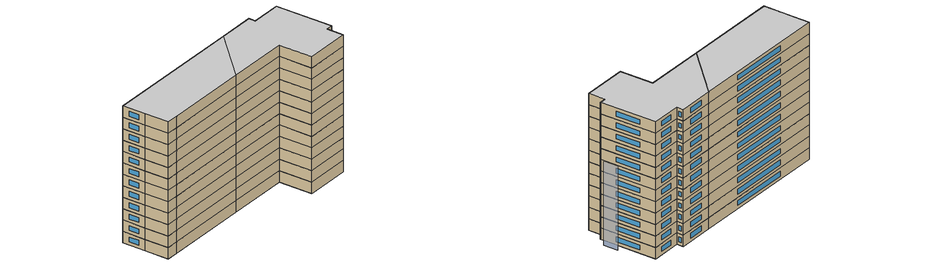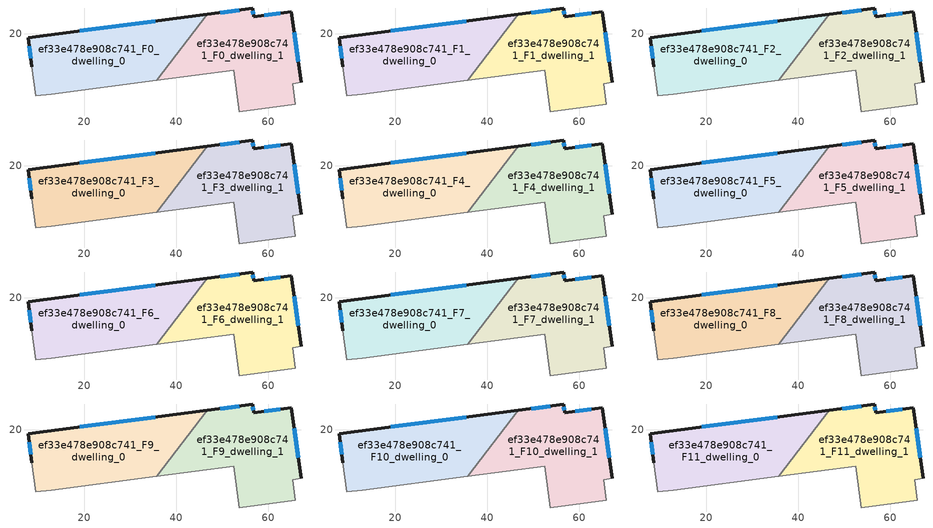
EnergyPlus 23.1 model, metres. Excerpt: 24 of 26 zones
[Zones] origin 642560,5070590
ef33e478e908c741_F0_dwelling_0
 floor ground (EU_floor_Construction): 35.72,9.95 46.72,24.26 7.83,19.16 8.63,12.85 9.53,6.55 12.83,6.95 z0
 wall outside (EU_wall_Construction): 8.63,12.85 7.83,19.16 46.72,24.26 z0:3
 wall adiabatic (EU_wall_Construction): 35.72,9.95 12.83,6.95 9.53,6.55 8.63,12.85 z0:3
 wall to ef33e478e908c741_F0_dwelling_1 (EU_wall_Construction): 46.72,24.26 35.72,9.95 z0:3
 window (EU_Window_Construction): 8.39,14.68 8.06,17.33 / 19.1,20.64 35.44,22.78 z0.87:2.13
ef33e478e908c741_F0_dwelling_1
 floor ground (EU_floor_Construction): 65.86,4.73 65.27,9.23 67.07,9.53 64.97,24.84 56.76,23.75 56.56,25.55 46.72,24.26 35.72,9.95 52.46,12.14 53.66,3.13 z0
 wall outside (EU_wall_Construction): 46.72,24.26 56.56,25.55 56.76,23.75 64.97,24.84 67.07,9.53 z0:3
 wall adiabatic (EU_wall_Construction): 67.07,9.53 65.27,9.23 65.86,4.73 53.66,3.13 52.46,12.14 35.72,9.95 z0:3
 window (EU_Window_Construction): 49.57,24.63 53.71,25.17 / 56.62,25.03 56.71,24.27 / 59.14,24.07 62.59,24.53 / 65.58,20.41 66.46,13.97 z0.87:2.13
ef33e478e908c741_F1_dwelling_0
 floor to ef33e478e908c741_F0_dwelling_0 (EU_floor_Construction): 35.72,9.95 46.72,24.26 7.83,19.16 8.63,12.85 9.52,6.55 12.83,6.95 z3
 wall outside (EU_wall_Construction): 8.63,12.85 7.83,19.16 46.72,24.26 z3:6
 wall adiabatic (EU_wall_Construction): 35.72,9.95 12.83,6.95 9.53,6.55 8.63,12.85 z3:6
 wall to ef33e478e908c741_F1_dwelling_1 (EU_wall_Construction): 46.72,24.26 35.72,9.95 z3:6
 window (EU_Window_Construction): 8.39,14.68 8.06,17.33 / 19.1,20.64 35.44,22.78 z3.87:5.13
ef33e478e908c741_F1_dwelling_1
 floor to ef33e478e908c741_F0_dwelling_1 (EU_floor_Construction): 65.86,4.73 65.27,9.23 67.07,9.53 64.97,24.84 56.76,23.75 56.56,25.55 46.72,24.26 35.72,9.95 52.46,12.14 53.65,3.13 z3
 wall outside (EU_wall_Construction): 46.72,24.26 56.56,25.55 56.76,23.75 64.97,24.84 67.07,9.53 z3:6
 wall adiabatic (EU_wall_Construction): 67.07,9.53 65.27,9.23 65.86,4.73 53.66,3.13 52.46,12.14 35.72,9.95 z3:6
 window (EU_Window_Construction): 49.57,24.63 53.71,25.17 / 56.62,25.03 56.71,24.27 / 59.14,24.07 62.59,24.53 / 65.58,20.41 66.46,13.97 z3.87:5.13
ef33e478e908c741_F2_dwelling_0
 floor to ef33e478e908c741_F1_dwelling_0 (EU_floor_Construction): 35.72,9.95 46.72,24.26 7.83,19.16 8.63,12.85 9.52,6.55 12.83,6.95 z6
 wall outside (EU_wall_Construction): 8.63,12.85 7.83,19.16 46.72,24.26 z6:9
 wall adiabatic (EU_wall_Construction): 35.72,9.95 12.83,6.95 9.53,6.55 8.63,12.85 z6:9
 wall to ef33e478e908c741_F2_dwelling_1 (EU_wall_Construction): 46.72,24.26 35.72,9.95 z6:9
 window (EU_Window_Construction): 8.39,14.68 8.06,17.33 / 19.1,20.64 35.44,22.78 z6.87:8.13
ef33e478e908c741_F2_dwelling_1
 floor to ef33e478e908c741_F1_dwelling_1 (EU_floor_Construction): 65.86,4.73 65.27,9.23 67.07,9.53 64.97,24.84 56.76,23.75 56.56,25.55 46.72,24.26 35.72,9.95 52.46,12.14 53.65,3.13 z6
 wall outside (EU_wall_Construction): 46.72,24.26 56.56,25.55 56.76,23.75 64.97,24.84 67.07,9.53 z6:9
 wall adiabatic (EU_wall_Construction): 67.07,9.53 65.27,9.23 65.86,4.73 53.66,3.13 52.46,12.14 35.72,9.95 z6:9
 window (EU_Window_Construction): 49.57,24.63 53.71,25.17 / 56.62,25.03 56.71,24.27 / 59.14,24.07 62.59,24.53 / 65.58,20.41 66.46,13.97 z6.87:8.13
ef33e478e908c741_F3_dwelling_0
 floor to ef33e478e908c741_F2_dwelling_0 (EU_floor_Construction): 35.72,9.95 46.72,24.26 7.83,19.16 8.63,12.85 9.52,6.55 12.83,6.95 z9
 wall outside (EU_wall_Construction): 8.63,12.85 7.83,19.16 46.72,24.26 z9:12
 wall adiabatic (EU_wall_Construction): 35.72,9.95 12.83,6.95 9.53,6.55 8.63,12.85 z9:12
 wall to ef33e478e908c741_F3_dwelling_1 (EU_wall_Construction): 46.72,24.26 35.72,9.95 z9:12
 window (EU_Window_Construction): 8.39,14.68 8.06,17.33 / 19.1,20.64 35.44,22.78 z9.87:11.13
ef33e478e908c741_F3_dwelling_1
 floor to ef33e478e908c741_F2_dwelling_1 (EU_floor_Construction): 65.86,4.73 65.27,9.23 67.07,9.53 64.97,24.84 56.76,23.75 56.56,25.55 46.72,24.26 35.72,9.95 52.46,12.14 53.65,3.13 z9
 wall outside (EU_wall_Construction): 46.72,24.26 56.56,25.55 56.76,23.75 64.97,24.84 67.07,9.53 z9:12
 wall adiabatic (EU_wall_Construction): 67.07,9.53 65.27,9.23 65.86,4.73 53.66,3.13 52.46,12.14 35.72,9.95 z9:12
 window (EU_Window_Construction): 49.57,24.63 53.71,25.17 / 56.62,25.03 56.71,24.27 / 59.14,24.07 62.59,24.53 / 65.58,20.41 66.46,13.97 z9.87:11.13
ef33e478e908c741_F4_dwelling_0
 floor to ef33e478e908c741_F3_dwelling_0 (EU_floor_Construction): 35.72,9.95 46.72,24.26 7.83,19.16 8.63,12.85 9.52,6.55 12.83,6.95 z12
 wall outside (EU_wall_Construction): 8.63,12.85 7.83,19.16 46.72,24.26 z12:15
 wall adiabatic (EU_wall_Construction): 35.72,9.95 12.83,6.95 9.53,6.55 8.63,12.85 z12:15
 wall to ef33e478e908c741_F4_dwelling_1 (EU_wall_Construction): 46.72,24.26 35.72,9.95 z12:15
 window (EU_Window_Construction): 8.39,14.68 8.06,17.33 / 19.1,20.64 35.44,22.78 z12.87:14.13
ef33e478e908c741_F4_dwelling_1
 floor to ef33e478e908c741_F3_dwelling_1 (EU_floor_Construction): 65.86,4.73 65.27,9.23 67.07,9.53 64.97,24.84 56.76,23.75 56.56,25.55 46.72,24.26 35.72,9.95 52.46,12.14 53.65,3.13 z12
 wall outside (EU_wall_Construction): 46.72,24.26 56.56,25.55 56.76,23.75 64.97,24.84 67.07,9.53 z12:15
 wall adiabatic (EU_wall_Construction): 67.07,9.53 65.27,9.23 65.86,4.73 53.66,3.13 52.46,12.14 35.72,9.95 z12:15
 window (EU_Window_Construction): 49.57,24.63 53.71,25.17 / 56.62,25.03 56.71,24.27 / 59.14,24.07 62.59,24.53 / 65.58,20.41 66.46,13.97 z12.87:14.13
ef33e478e908c741_F5_dwelling_0
 floor to ef33e478e908c741_F4_dwelling_0 (EU_floor_Construction): 35.72,9.95 46.72,24.26 7.83,19.16 8.63,12.85 9.52,6.55 12.83,6.95 z15
 wall outside (EU_wall_Construction): 8.63,12.85 7.83,19.16 46.72,24.26 z15:18
 wall adiabatic (EU_wall_Construction): 35.72,9.95 12.83,6.95 9.53,6.55 8.63,12.85 z15:18
 wall to ef33e478e908c741_F5_dwelling_1 (EU_wall_Construction): 46.72,24.26 35.72,9.95 z15:18
 window (EU_Window_Construction): 8.39,14.68 8.06,17.33 / 19.1,20.64 35.44,22.78 z15.87:17.13
ef33e478e908c741_F5_dwelling_1
 floor to ef33e478e908c741_F4_dwelling_1 (EU_floor_Construction): 65.86,4.73 65.27,9.23 67.07,9.53 64.97,24.84 56.76,23.75 56.56,25.55 46.72,24.26 35.72,9.95 52.46,12.14 53.65,3.13 z15
 wall outside (EU_wall_Construction): 46.72,24.26 56.56,25.55 56.76,23.75 64.97,24.84 67.07,9.53 z15:18
 wall adiabatic (EU_wall_Construction): 67.07,9.53 65.27,9.23 65.86,4.73 53.66,3.13 52.46,12.14 35.72,9.95 z15:18
 window (EU_Window_Construction): 49.57,24.63 53.71,25.17 / 56.62,25.03 56.71,24.27 / 59.14,24.07 62.59,24.53 / 65.58,20.41 66.46,13.97 z15.87:17.13
ef33e478e908c741_F6_dwelling_0
 floor to ef33e478e908c741_F5_dwelling_0 (EU_floor_Construction): 35.72,9.95 46.72,24.26 7.83,19.16 8.63,12.85 9.52,6.55 12.83,6.95 z18
 wall outside (EU_wall_Construction): 8.63,12.85 7.83,19.16 46.72,24.26 z18:21
 wall adiabatic (EU_wall_Construction): 35.72,9.95 12.83,6.95 9.53,6.55 8.63,12.85 z18:21
 wall to ef33e478e908c741_F6_dwelling_1 (EU_wall_Construction): 46.72,24.26 35.72,9.95 z18:21
 window (EU_Window_Construction): 8.39,14.68 8.06,17.33 / 19.1,20.64 35.44,22.78 z18.87:20.13
ef33e478e908c741_F6_dwelling_1
 floor to ef33e478e908c741_F5_dwelling_1 (EU_floor_Construction): 65.86,4.73 65.27,9.23 67.07,9.53 64.97,24.84 56.76,23.75 56.56,25.55 46.72,24.26 35.72,9.95 52.46,12.14 53.65,3.13 z18
 wall outside (EU_wall_Construction): 46.72,24.26 56.56,25.55 56.76,23.75 64.97,24.84 67.07,9.53 z18:21
 wall adiabatic (EU_wall_Construction): 67.07,9.53 65.27,9.23 65.86,4.73 53.66,3.13 52.46,12.14 35.72,9.95 z18:21
 window (EU_Window_Construction): 49.57,24.63 53.71,25.17 / 56.62,25.03 56.71,24.27 / 59.14,24.07 62.59,24.53 / 65.58,20.41 66.46,13.97 z18.87:20.13
ef33e478e908c741_F7_dwelling_0
 floor to ef33e478e908c741_F6_dwelling_0 (EU_floor_Construction): 35.72,9.95 46.72,24.26 7.83,19.16 8.63,12.85 9.52,6.55 12.83,6.95 z21
 wall outside (EU_wall_Construction): 8.63,12.85 7.83,19.16 46.72,24.26 z21:24
 wall adiabatic (EU_wall_Construction): 35.72,9.95 12.83,6.95 9.53,6.55 8.63,12.85 z21:24
 wall to ef33e478e908c741_F7_dwelling_1 (EU_wall_Construction): 46.72,24.26 35.72,9.95 z21:24
 window (EU_Window_Construction): 8.39,14.68 8.06,17.33 / 19.1,20.64 35.44,22.78 z21.87:23.13
ef33e478e908c741_F7_dwelling_1
 floor to ef33e478e908c741_F6_dwelling_1 (EU_floor_Construction): 65.86,4.73 65.27,9.23 67.07,9.53 64.97,24.84 56.76,23.75 56.56,25.55 46.72,24.26 35.72,9.95 52.46,12.14 53.65,3.13 z21
 wall outside (EU_wall_Construction): 46.72,24.26 56.56,25.55 56.76,23.75 64.97,24.84 67.07,9.53 z21:24
 wall adiabatic (EU_wall_Construction): 67.07,9.53 65.27,9.23 65.86,4.73 53.66,3.13 52.46,12.14 35.72,9.95 z21:24
 window (EU_Window_Construction): 49.57,24.63 53.71,25.17 / 56.62,25.03 56.71,24.27 / 59.14,24.07 62.59,24.53 / 65.58,20.41 66.46,13.97 z21.87:23.13
ef33e478e908c741_F8_dwelling_0
 floor to ef33e478e908c741_F7_dwelling_0 (EU_floor_Construction): 35.72,9.95 46.72,24.26 7.83,19.16 8.63,12.85 9.52,6.55 12.83,6.95 z24
 wall outside (EU_wall_Construction): 8.63,12.85 7.83,19.16 46.72,24.26 z24:27
 wall adiabatic (EU_wall_Construction): 35.72,9.95 12.83,6.95 9.53,6.55 8.63,12.85 z24:27
 wall to ef33e478e908c741_F8_dwelling_1 (EU_wall_Construction): 46.72,24.26 35.72,9.95 z24:27
 window (EU_Window_Construction): 8.39,14.68 8.06,17.33 / 19.1,20.64 35.44,22.78 z24.87:26.13
ef33e478e908c741_F8_dwelling_1
 floor to ef33e478e908c741_F7_dwelling_1 (EU_floor_Construction): 65.86,4.73 65.27,9.23 67.07,9.53 64.97,24.84 56.76,23.75 56.56,25.55 46.72,24.26 35.72,9.95 52.46,12.14 53.65,3.13 z24
 wall outside (EU_wall_Construction): 46.72,24.26 56.56,25.55 56.76,23.75 64.97,24.84 67.07,9.53 z24:27
 wall adiabatic (EU_wall_Construction): 67.07,9.53 65.27,9.23 65.86,4.73 53.66,3.13 52.46,12.14 35.72,9.95 z24:27
 window (EU_Window_Construction): 49.57,24.63 53.71,25.17 / 56.62,25.03 56.71,24.27 / 59.14,24.07 62.59,24.53 / 65.58,20.41 66.46,13.97 z24.87:26.13
ef33e478e908c741_F9_dwelling_0
 floor to ef33e478e908c741_F8_dwelling_0 (EU_floor_Construction): 35.72,9.95 46.72,24.26 7.83,19.16 8.63,12.85 9.52,6.55 12.83,6.95 z27
 wall outside (EU_wall_Construction): 8.63,12.85 7.83,19.16 46.72,24.26 z27:30
 wall adiabatic (EU_wall_Construction): 35.72,9.95 12.83,6.95 9.53,6.55 8.63,12.85 z27:30
 wall to ef33e478e908c741_F9_dwelling_1 (EU_wall_Construction): 46.72,24.26 35.72,9.95 z27:30
 window (EU_Window_Construction): 8.39,14.68 8.06,17.33 / 19.1,20.64 35.44,22.78 z27.87:29.13
ef33e478e908c741_F9_dwelling_1
 floor to ef33e478e908c741_F8_dwelling_1 (EU_floor_Construction): 65.86,4.73 65.27,9.23 67.07,9.53 64.97,24.84 56.76,23.75 56.56,25.55 46.72,24.26 35.72,9.95 52.46,12.14 53.65,3.13 z27
 wall outside (EU_wall_Construction): 46.72,24.26 56.56,25.55 56.76,23.75 64.97,24.84 67.07,9.53 z27:30
 wall adiabatic (EU_wall_Construction): 67.07,9.53 65.27,9.23 65.86,4.73 53.66,3.13 52.46,12.14 35.72,9.95 z27:30
 window (EU_Window_Construction): 49.57,24.63 53.71,25.17 / 56.62,25.03 56.71,24.27 / 59.14,24.07 62.59,24.53 / 65.58,20.41 66.46,13.97 z27.87:29.13
ef33e478e908c741_F10_dwelling_0
 floor to ef33e478e908c741_F9_dwelling_0 (EU_floor_Construction): 35.72,9.95 46.72,24.26 7.83,19.16 8.63,12.85 9.52,6.55 12.83,6.95 z30
 wall outside (EU_wall_Construction): 8.63,12.85 7.83,19.16 46.72,24.26 z30:33
 wall adiabatic (EU_wall_Construction): 35.72,9.95 12.83,6.95 9.53,6.55 8.63,12.85 z30:33
 wall to ef33e478e908c741_F10_dwelling_1 (EU_wall_Construction): 46.72,24.26 35.72,9.95 z30:33
 window (EU_Window_Construction): 8.39,14.68 8.06,17.33 / 19.1,20.64 35.44,22.78 z30.87:32.13
ef33e478e908c741_F10_dwelling_1
 floor to ef33e478e908c741_F9_dwelling_1 (EU_floor_Construction): 65.86,4.73 65.27,9.23 67.07,9.53 64.97,24.84 56.76,23.75 56.56,25.55 46.72,24.26 35.72,9.95 52.46,12.14 53.65,3.13 z30
 wall outside (EU_wall_Construction): 46.72,24.26 56.56,25.55 56.76,23.75 64.97,24.84 67.07,9.53 z30:33
 wall adiabatic (EU_wall_Construction): 67.07,9.53 65.27,9.23 65.86,4.73 53.66,3.13 52.46,12.14 35.72,9.95 z30:33
 window (EU_Window_Construction): 49.57,24.63 53.71,25.17 / 56.62,25.03 56.71,24.27 / 59.14,24.07 62.59,24.53 / 65.58,20.41 66.46,13.97 z30.87:32.13
ef33e478e908c741_F11_dwelling_0
 floor to ef33e478e908c741_F10_dwelling_0 (EU_floor_Construction): 35.72,9.95 46.72,24.26 7.83,19.16 8.63,12.85 9.52,6.55 12.83,6.95 z33
 wall outside (EU_wall_Construction): 8.63,12.85 7.83,19.16 46.72,24.26 z33:36
 wall adiabatic (EU_wall_Construction): 35.72,9.95 12.83,6.95 9.53,6.55 8.63,12.85 z33:36
 wall to ef33e478e908c741_F11_dwelling_1 (EU_wall_Construction): 46.72,24.26 35.72,9.95 z33:36
 window (EU_Window_Construction): 8.39,14.68 8.06,17.33 / 19.1,20.64 35.44,22.78 z33.87:35.13
 ceiling to ef33e478e908c741_F12_dwelling_0 (EU_floor_Construction): 46.72,24.26 35.72,9.95 12.83,6.95 9.52,6.55 8.63,12.85 7.83,19.16 z36
ef33e478e908c741_F11_dwelling_1
 floor to ef33e478e908c741_F10_dwelling_1 (EU_floor_Construction): 65.86,4.73 65.27,9.23 67.07,9.53 64.97,24.84 56.76,23.75 56.56,25.55 46.72,24.26 35.72,9.95 52.46,12.14 53.65,3.13 z33
 wall outside (EU_wall_Construction): 46.72,24.26 56.56,25.55 56.76,23.75 64.97,24.84 67.07,9.53 z33:36
 wall adiabatic (EU_wall_Construction): 67.07,9.53 65.27,9.23 65.86,4.73 53.66,3.13 52.46,12.14 35.72,9.95 z33:36
 window (EU_Window_Construction): 49.57,24.63 53.71,25.17 / 56.62,25.03 56.71,24.27 / 59.14,24.07 62.59,24.53 / 65.58,20.41 66.46,13.97 z33.87:35.13
 ceiling to ef33e478e908c741_F12_dwelling_1 (EU_floor_Construction): 64.97,24.84 67.07,9.53 65.27,9.23 65.86,4.73 53.65,3.13 52.46,12.14 35.72,9.95 46.72,24.26 56.56,25.55 56.76,23.75 z36
shading: 68.47,11.93 67.93,15.76 z0:22.05
[Building]
EU S2 Campaign: North Axis=0; Terrain=City; Solar Distribution=FullExterior
[Site:Location]
Lyon-Bron: Latitude=45.75; Longitude=5; Time Zone=1; Elevation=198
[SizingPeriod:WeatherFileDays]
AnnualSizingPeriod: Begin Month=1; Begin Day of Month=1; End Month=12; End Day of Month=31; Day of Week for Start Day=Monday; Use Weather File Daylight Saving Period=No; Use Weather File Rain and Snow Indicators=No
[MATERIAL]
EU_InternalMass_Material: Roughness=MediumRough; Thickness=0.1; Conductivity=1; Density=1800; Specific Heat=900; Thermal Absorptance=0.9; Solar Absorptance=0.7; Visible Absorptance=0.7
[MATERIAL:NOMASS] Roughness=MediumRough; Thermal Absorptance=0.9; Solar Absorptance=0.7; Visible Absorptance=0.7
Name | Thermal Resistance
EU_wall_NoMass | 1.15691
EU_floor_NoMass | 1.78277
[WINDOWMATERIAL:SIMPLEGLAZINGSYSTEM]
EU_Window_SimpleGlazing: UFactor=2.71266; Solar Heat Gain Coefficient=0.75; Visible Transmittance=0.75
[CONSTRUCTION]
EU_wall_Construction: EU_wall_NoMass
EU_floor_Construction: EU_floor_NoMass
EU_InternalMass_Construction: EU_InternalMass_Material
EU_Window_Construction: EU_Window_SimpleGlazing
[ZONE] Type=1; Multiplier=1; Ceiling Height=autocalculate; Floor Area=autocalculate; Part of Total Floor Area=Yes
Name | Volume
ef33e478e908c741_F0_dwelling_0 | 1256.83
ef33e478e908c741_F1_dwelling_0; ef33e478e908c741_F2_dwelling_0; ef33e478e908c741_F3_dwelling_0; ef33e478e908c741_F4_dwelling_0; ef33e478e908c741_F5_dwelling_0; ef33e478e908c741_F6_dwelling_0; ef33e478e908c741_F7_dwelling_0; ef33e478e908c741_F8_dwelling_0; ef33e478e908c741_F9_dwelling_0; ef33e478e908c741_F10_dwelling_0; ef33e478e908c741_F11_dwelling_0 | 1256.84
ef33e478e908c741_F0_dwelling_1; ef33e478e908c741_F1_dwelling_1; ef33e478e908c741_F2_dwelling_1; ef33e478e908c741_F3_dwelling_1; ef33e478e908c741_F4_dwelling_1; ef33e478e908c741_F5_dwelling_1; ef33e478e908c741_F6_dwelling_1; ef33e478e908c741_F7_dwelling_1; ef33e478e908c741_F8_dwelling_1; ef33e478e908c741_F9_dwelling_1; ef33e478e908c741_F10_dwelling_1; ef33e478e908c741_F11_dwelling_1 | 1256.85
[INTERNALMASS] Construction=EU_InternalMass_Construction
Name | Zone or ZoneList | Surface Area
ef33e478e908c741_F0_dwelling_0_EU_InternalMass | ef33e478e908c741_F0_dwelling_0 | 418.945
ef33e478e908c741_F0_dwelling_1_EU_InternalMass | ef33e478e908c741_F0_dwelling_1 | 418.95
ef33e478e908c741_F1_dwelling_0_EU_InternalMass | ef33e478e908c741_F1_dwelling_0 | 418.945
ef33e478e908c741_F1_dwelling_1_EU_InternalMass | ef33e478e908c741_F1_dwelling_1 | 418.95
ef33e478e908c741_F2_dwelling_0_EU_InternalMass | ef33e478e908c741_F2_dwelling_0 | 418.945
ef33e478e908c741_F2_dwelling_1_EU_InternalMass | ef33e478e908c741_F2_dwelling_1 | 418.95
ef33e478e908c741_F3_dwelling_0_EU_InternalMass | ef33e478e908c741_F3_dwelling_0 | 418.945
ef33e478e908c741_F3_dwelling_1_EU_InternalMass | ef33e478e908c741_F3_dwelling_1 | 418.95
ef33e478e908c741_F4_dwelling_0_EU_InternalMass | ef33e478e908c741_F4_dwelling_0 | 418.945
ef33e478e908c741_F4_dwelling_1_EU_InternalMass | ef33e478e908c741_F4_dwelling_1 | 418.95
ef33e478e908c741_F5_dwelling_0_EU_InternalMass | ef33e478e908c741_F5_dwelling_0 | 418.945
ef33e478e908c741_F5_dwelling_1_EU_InternalMass | ef33e478e908c741_F5_dwelling_1 | 418.95
ef33e478e908c741_F6_dwelling_0_EU_InternalMass | ef33e478e908c741_F6_dwelling_0 | 418.945
ef33e478e908c741_F6_dwelling_1_EU_InternalMass | ef33e478e908c741_F6_dwelling_1 | 418.95
ef33e478e908c741_F7_dwelling_0_EU_InternalMass | ef33e478e908c741_F7_dwelling_0 | 418.945
ef33e478e908c741_F7_dwelling_1_EU_InternalMass | ef33e478e908c741_F7_dwelling_1 | 418.95
ef33e478e908c741_F8_dwelling_0_EU_InternalMass | ef33e478e908c741_F8_dwelling_0 | 418.945
ef33e478e908c741_F8_dwelling_1_EU_InternalMass | ef33e478e908c741_F8_dwelling_1 | 418.95
ef33e478e908c741_F9_dwelling_0_EU_InternalMass | ef33e478e908c741_F9_dwelling_0 | 418.945
ef33e478e908c741_F9_dwelling_1_EU_InternalMass | ef33e478e908c741_F9_dwelling_1 | 418.95
ef33e478e908c741_F10_dwelling_0_EU_InternalMass | ef33e478e908c741_F10_dwelling_0 | 418.945
ef33e478e908c741_F10_dwelling_1_EU_InternalMass | ef33e478e908c741_F10_dwelling_1 | 418.95
ef33e478e908c741_F11_dwelling_0_EU_InternalMass | ef33e478e908c741_F11_dwelling_0 | 418.945
ef33e478e908c741_F11_dwelling_1_EU_InternalMass | ef33e478e908c741_F11_dwelling_1 | 418.95
[OTHEREQUIPMENT] Fuel Type=Electricity; Design Level Calculation Method=Watts/Area; Power per Zone Floor Area=1; Fraction Latent=0; Fraction Radiant=0; Fraction Lost=0; Carbon Dioxide Generation Rate=0; EndUse Subcategory=EU_Step8_InternalGains
Name | Zone or ZoneList or Space or SpaceList | Schedule
EU_Step8_InternalGain_ef33e478e908c741_F0_dwelling_0_f000 | ef33e478e908c741_F0_dwelling_0 | EU_Step8_GainSchedule_ef33e478e908c741_F0_dwelling_0_f000
EU_Step8_InternalGain_ef33e478e908c741_F0_dwelling_1_f000 | ef33e478e908c741_F0_dwelling_1 | EU_Step8_GainSchedule_ef33e478e908c741_F0_dwelling_1_f000
EU_Step8_InternalGain_ef33e478e908c741_F1_dwelling_0_f000 | ef33e478e908c741_F1_dwelling_0 | EU_Step8_GainSchedule_ef33e478e908c741_F1_dwelling_0_f000
EU_Step8_InternalGain_ef33e478e908c741_F1_dwelling_1_f000 | ef33e478e908c741_F1_dwelling_1 | EU_Step8_GainSchedule_ef33e478e908c741_F1_dwelling_1_f000
EU_Step8_InternalGain_ef33e478e908c741_F2_dwelling_0_f000 | ef33e478e908c741_F2_dwelling_0 | EU_Step8_GainSchedule_ef33e478e908c741_F2_dwelling_0_f000
EU_Step8_InternalGain_ef33e478e908c741_F2_dwelling_1_f000 | ef33e478e908c741_F2_dwelling_1 | EU_Step8_GainSchedule_ef33e478e908c741_F2_dwelling_1_f000
EU_Step8_InternalGain_ef33e478e908c741_F3_dwelling_0_f000 | ef33e478e908c741_F3_dwelling_0 | EU_Step8_GainSchedule_ef33e478e908c741_F3_dwelling_0_f000
EU_Step8_InternalGain_ef33e478e908c741_F3_dwelling_1_f000 | ef33e478e908c741_F3_dwelling_1 | EU_Step8_GainSchedule_ef33e478e908c741_F3_dwelling_1_f000
EU_Step8_InternalGain_ef33e478e908c741_F4_dwelling_0_f000 | ef33e478e908c741_F4_dwelling_0 | EU_Step8_GainSchedule_ef33e478e908c741_F4_dwelling_0_f000
EU_Step8_InternalGain_ef33e478e908c741_F4_dwelling_1_f000 | ef33e478e908c741_F4_dwelling_1 | EU_Step8_GainSchedule_ef33e478e908c741_F4_dwelling_1_f000
EU_Step8_InternalGain_ef33e478e908c741_F5_dwelling_0_f000 | ef33e478e908c741_F5_dwelling_0 | EU_Step8_GainSchedule_ef33e478e908c741_F5_dwelling_0_f000
EU_Step8_InternalGain_ef33e478e908c741_F5_dwelling_1_f000 | ef33e478e908c741_F5_dwelling_1 | EU_Step8_GainSchedule_ef33e478e908c741_F5_dwelling_1_f000
EU_Step8_InternalGain_ef33e478e908c741_F6_dwelling_0_f000 | ef33e478e908c741_F6_dwelling_0 | EU_Step8_GainSchedule_ef33e478e908c741_F6_dwelling_0_f000
EU_Step8_InternalGain_ef33e478e908c741_F6_dwelling_1_f000 | ef33e478e908c741_F6_dwelling_1 | EU_Step8_GainSchedule_ef33e478e908c741_F6_dwelling_1_f000
EU_Step8_InternalGain_ef33e478e908c741_F7_dwelling_0_f000 | ef33e478e908c741_F7_dwelling_0 | EU_Step8_GainSchedule_ef33e478e908c741_F7_dwelling_0_f000
EU_Step8_InternalGain_ef33e478e908c741_F7_dwelling_1_f000 | ef33e478e908c741_F7_dwelling_1 | EU_Step8_GainSchedule_ef33e478e908c741_F7_dwelling_1_f000
EU_Step8_InternalGain_ef33e478e908c741_F8_dwelling_0_f000 | ef33e478e908c741_F8_dwelling_0 | EU_Step8_GainSchedule_ef33e478e908c741_F8_dwelling_0_f000
EU_Step8_InternalGain_ef33e478e908c741_F8_dwelling_1_f000 | ef33e478e908c741_F8_dwelling_1 | EU_Step8_GainSchedule_ef33e478e908c741_F8_dwelling_1_f000
EU_Step8_InternalGain_ef33e478e908c741_F9_dwelling_0_f000 | ef33e478e908c741_F9_dwelling_0 | EU_Step8_GainSchedule_ef33e478e908c741_F9_dwelling_0_f000
EU_Step8_InternalGain_ef33e478e908c741_F9_dwelling_1_f000 | ef33e478e908c741_F9_dwelling_1 | EU_Step8_GainSchedule_ef33e478e908c741_F9_dwelling_1_f000
EU_Step8_InternalGain_ef33e478e908c741_F10_dwelling_0_f000 | ef33e478e908c741_F10_dwelling_0 | EU_Step8_GainSchedule_ef33e478e908c741_F10_dwelling_0_f000
EU_Step8_InternalGain_ef33e478e908c741_F10_dwelling_1_f000 | ef33e478e908c741_F10_dwelling_1 | EU_Step8_GainSchedule_ef33e478e908c741_F10_dwelling_1_f000
EU_Step8_InternalGain_ef33e478e908c741_F11_dwelling_0_f000 | ef33e478e908c741_F11_dwelling_0 | EU_Step8_GainSchedule_ef33e478e908c741_F11_dwelling_0_f000
EU_Step8_InternalGain_ef33e478e908c741_F11_dwelling_1_f000 | ef33e478e908c741_F11_dwelling_1 | EU_Step8_GainSchedule_ef33e478e908c741_F11_dwelling_1_f000
[ZONEVENTILATION:DESIGNFLOWRATE] Schedule=EU_AlwaysOn; Design Flow Rate Calculation Method=AirChanges/Hour; Air Changes per Hour=0.551728; Ventilation Type=Natural; Fan Pressure Rise=0; Fan Total Efficiency=1; Constant Term Coefficient=1; Temperature Term Coefficient=0; Velocity Term Coefficient=0; Velocity Squared Term Coefficient=0; Minimum Indoor Temperature=-100; Maximum Indoor Temperature=100; Delta Temperature=-100; Minimum Outdoor Temperature=-100; Maximum Outdoor Temperature=100; Maximum Wind Speed=40
Name | Zone or ZoneList or Space or SpaceList
EU_ConstantAir_ef33e478e908c741_F0_dwelling_0 | ef33e478e908c741_F0_dwelling_0
EU_ConstantAir_ef33e478e908c741_F0_dwelling_1 | ef33e478e908c741_F0_dwelling_1
EU_ConstantAir_ef33e478e908c741_F1_dwelling_0 | ef33e478e908c741_F1_dwelling_0
EU_ConstantAir_ef33e478e908c741_F1_dwelling_1 | ef33e478e908c741_F1_dwelling_1
EU_ConstantAir_ef33e478e908c741_F2_dwelling_0 | ef33e478e908c741_F2_dwelling_0
EU_ConstantAir_ef33e478e908c741_F2_dwelling_1 | ef33e478e908c741_F2_dwelling_1
EU_ConstantAir_ef33e478e908c741_F3_dwelling_0 | ef33e478e908c741_F3_dwelling_0
EU_ConstantAir_ef33e478e908c741_F3_dwelling_1 | ef33e478e908c741_F3_dwelling_1
EU_ConstantAir_ef33e478e908c741_F4_dwelling_0 | ef33e478e908c741_F4_dwelling_0
EU_ConstantAir_ef33e478e908c741_F4_dwelling_1 | ef33e478e908c741_F4_dwelling_1
EU_ConstantAir_ef33e478e908c741_F5_dwelling_0 | ef33e478e908c741_F5_dwelling_0
EU_ConstantAir_ef33e478e908c741_F5_dwelling_1 | ef33e478e908c741_F5_dwelling_1
EU_ConstantAir_ef33e478e908c741_F6_dwelling_0 | ef33e478e908c741_F6_dwelling_0
EU_ConstantAir_ef33e478e908c741_F6_dwelling_1 | ef33e478e908c741_F6_dwelling_1
EU_ConstantAir_ef33e478e908c741_F7_dwelling_0 | ef33e478e908c741_F7_dwelling_0
EU_ConstantAir_ef33e478e908c741_F7_dwelling_1 | ef33e478e908c741_F7_dwelling_1
EU_ConstantAir_ef33e478e908c741_F8_dwelling_0 | ef33e478e908c741_F8_dwelling_0
EU_ConstantAir_ef33e478e908c741_F8_dwelling_1 | ef33e478e908c741_F8_dwelling_1
EU_ConstantAir_ef33e478e908c741_F9_dwelling_0 | ef33e478e908c741_F9_dwelling_0
EU_ConstantAir_ef33e478e908c741_F9_dwelling_1 | ef33e478e908c741_F9_dwelling_1
EU_ConstantAir_ef33e478e908c741_F10_dwelling_0 | ef33e478e908c741_F10_dwelling_0
EU_ConstantAir_ef33e478e908c741_F10_dwelling_1 | ef33e478e908c741_F10_dwelling_1
EU_ConstantAir_ef33e478e908c741_F11_dwelling_0 | ef33e478e908c741_F11_dwelling_0
EU_ConstantAir_ef33e478e908c741_F11_dwelling_1 | ef33e478e908c741_F11_dwelling_1
[HVACTEMPLATE:THERMOSTAT] Constant Heating Setpoint=20; Constant Cooling Setpoint=50
EU_HeatOnly_ef33e478e908c741_F0_dwelling_0; EU_HeatOnly_ef33e478e908c741_F0_dwelling_1; EU_HeatOnly_ef33e478e908c741_F1_dwelling_0; EU_HeatOnly_ef33e478e908c741_F1_dwelling_1; EU_HeatOnly_ef33e478e908c741_F2_dwelling_0; EU_HeatOnly_ef33e478e908c741_F2_dwelling_1; EU_HeatOnly_ef33e478e908c741_F3_dwelling_0; EU_HeatOnly_ef33e478e908c741_F3_dwelling_1; EU_HeatOnly_ef33e478e908c741_F4_dwelling_0; EU_HeatOnly_ef33e478e908c741_F4_dwelling_1; EU_HeatOnly_ef33e478e908c741_F5_dwelling_0; EU_HeatOnly_ef33e478e908c741_F5_dwelling_1; EU_HeatOnly_ef33e478e908c741_F6_dwelling_0; EU_HeatOnly_ef33e478e908c741_F6_dwelling_1; EU_HeatOnly_ef33e478e908c741_F7_dwelling_0; EU_HeatOnly_ef33e478e908c741_F7_dwelling_1; EU_HeatOnly_ef33e478e908c741_F8_dwelling_0; EU_HeatOnly_ef33e478e908c741_F8_dwelling_1; EU_HeatOnly_ef33e478e908c741_F9_dwelling_0; EU_HeatOnly_ef33e478e908c741_F9_dwelling_1; EU_HeatOnly_ef33e478e908c741_F10_dwelling_0; EU_HeatOnly_ef33e478e908c741_F10_dwelling_1; EU_HeatOnly_ef33e478e908c741_F11_dwelling_0; EU_HeatOnly_ef33e478e908c741_F11_dwelling_1; EU_HeatOnly_ef33e478e908c741_F12_dwelling_0; EU_HeatOnly_ef33e478e908c741_F12_dwelling_1
[HVACTEMPLATE:ZONE:IDEALLOADSAIRSYSTEM] System Availability Schedule=EU_AlwaysOn; Maximum Heating Supply Air Temperature=50; Minimum Cooling Supply Air Temperature=13; Maximum Heating Supply Air Humidity Ratio=0.0156; Minimum Cooling Supply Air Humidity Ratio=0.0077; Heating Limit=NoLimit; Cooling Limit=NoLimit; Heating Availability Schedule=EU_AlwaysOn; Cooling Availability Schedule=EU_CoolingOff; Dehumidification Control Type=ConstantSensibleHeatRatio; Cooling Sensible Heat Ratio=0.7; Dehumidification Setpoint=60; Humidification Control Type=None; Humidification Setpoint=30; Outdoor Air Method=None; Outdoor Air Flow Rate per Person=0.00944; Outdoor Air Flow Rate per Zone Floor Area=0; Outdoor Air Flow Rate per Zone=0; Demand Controlled Ventilation Type=None; Outdoor Air Economizer Type=NoEconomizer; Heat Recovery Type=None; Sensible Heat Recovery Effectiveness=0.7; Latent Heat Recovery Effectiveness=0.65
Name | Template Thermostat
ef33e478e908c741_F0_dwelling_0 | EU_HeatOnly_ef33e478e908c741_F0_dwelling_0
ef33e478e908c741_F0_dwelling_1 | EU_HeatOnly_ef33e478e908c741_F0_dwelling_1
ef33e478e908c741_F1_dwelling_0 | EU_HeatOnly_ef33e478e908c741_F1_dwelling_0
ef33e478e908c741_F1_dwelling_1 | EU_HeatOnly_ef33e478e908c741_F1_dwelling_1
ef33e478e908c741_F2_dwelling_0 | EU_HeatOnly_ef33e478e908c741_F2_dwelling_0
ef33e478e908c741_F2_dwelling_1 | EU_HeatOnly_ef33e478e908c741_F2_dwelling_1
ef33e478e908c741_F3_dwelling_0 | EU_HeatOnly_ef33e478e908c741_F3_dwelling_0
ef33e478e908c741_F3_dwelling_1 | EU_HeatOnly_ef33e478e908c741_F3_dwelling_1
ef33e478e908c741_F4_dwelling_0 | EU_HeatOnly_ef33e478e908c741_F4_dwelling_0
ef33e478e908c741_F4_dwelling_1 | EU_HeatOnly_ef33e478e908c741_F4_dwelling_1
ef33e478e908c741_F5_dwelling_0 | EU_HeatOnly_ef33e478e908c741_F5_dwelling_0
ef33e478e908c741_F5_dwelling_1 | EU_HeatOnly_ef33e478e908c741_F5_dwelling_1
ef33e478e908c741_F6_dwelling_0 | EU_HeatOnly_ef33e478e908c741_F6_dwelling_0
ef33e478e908c741_F6_dwelling_1 | EU_HeatOnly_ef33e478e908c741_F6_dwelling_1
ef33e478e908c741_F7_dwelling_0 | EU_HeatOnly_ef33e478e908c741_F7_dwelling_0
ef33e478e908c741_F7_dwelling_1 | EU_HeatOnly_ef33e478e908c741_F7_dwelling_1
ef33e478e908c741_F8_dwelling_0 | EU_HeatOnly_ef33e478e908c741_F8_dwelling_0
ef33e478e908c741_F8_dwelling_1 | EU_HeatOnly_ef33e478e908c741_F8_dwelling_1
ef33e478e908c741_F9_dwelling_0 | EU_HeatOnly_ef33e478e908c741_F9_dwelling_0
ef33e478e908c741_F9_dwelling_1 | EU_HeatOnly_ef33e478e908c741_F9_dwelling_1
ef33e478e908c741_F10_dwelling_0 | EU_HeatOnly_ef33e478e908c741_F10_dwelling_0
ef33e478e908c741_F10_dwelling_1 | EU_HeatOnly_ef33e478e908c741_F10_dwelling_1
ef33e478e908c741_F11_dwelling_0 | EU_HeatOnly_ef33e478e908c741_F11_dwelling_0
ef33e478e908c741_F11_dwelling_1 | EU_HeatOnly_ef33e478e908c741_F11_dwelling_1
[SIZING:ZONE] Zone Cooling Design Supply Air Temperature Input Method=SupplyAirTemperature; Zone Cooling Design Supply Air Temperature=13; Zone Heating Design Supply Air Temperature Input Method=SupplyAirTemperature; Zone Heating Design Supply Air Temperature=50; Zone Cooling Design Supply Air Humidity Ratio=0.008; Zone Heating Design Supply Air Humidity Ratio=0.008; Cooling Design Air Flow Method=DesignDay; Cooling Design Air Flow Rate=0; Cooling Minimum Air Flow per Zone Floor Area=0.000762; Cooling Minimum Air Flow=0; Cooling Minimum Air Flow Fraction=0.2; Heating Design Air Flow Method=DesignDay; Heating Design Air Flow Rate=0; Heating Maximum Air Flow per Zone Floor Area=0.002032; Heating Maximum Air Flow=0.141576; Heating Maximum Air Flow Fraction=0.3; Account for Dedicated Outdoor Air System=No; Dedicated Outdoor Air System Control Strategy=NeutralSupplyAir; Dedicated Outdoor Air Low Setpoint Temperature for Design=autosize; Dedicated Outdoor Air High Setpoint Temperature for Design=autosize; Zone Load Sizing Method=Sensible Load Only No Latent Load; Zone Latent Cooling Design Supply Air Humidity Ratio Input Method=HumidityRatioDifference; Zone Cooling Design Supply Air Humidity Ratio Difference=0.005; Zone Latent Heating Design Supply Air Humidity Ratio Input Method=HumidityRatioDifference; Zone Humidification Design Supply Air Humidity Ratio Difference=0.005
ef33e478e908c741_F0_dwelling_0; ef33e478e908c741_F0_dwelling_1; ef33e478e908c741_F1_dwelling_0; ef33e478e908c741_F1_dwelling_1; ef33e478e908c741_F2_dwelling_0; ef33e478e908c741_F2_dwelling_1; ef33e478e908c741_F3_dwelling_0; ef33e478e908c741_F3_dwelling_1; ef33e478e908c741_F4_dwelling_0; ef33e478e908c741_F4_dwelling_1; ef33e478e908c741_F5_dwelling_0; ef33e478e908c741_F5_dwelling_1; ef33e478e908c741_F6_dwelling_0; ef33e478e908c741_F6_dwelling_1; ef33e478e908c741_F7_dwelling_0; ef33e478e908c741_F7_dwelling_1; ef33e478e908c741_F8_dwelling_0; ef33e478e908c741_F8_dwelling_1; ef33e478e908c741_F9_dwelling_0; ef33e478e908c741_F9_dwelling_1; ef33e478e908c741_F10_dwelling_0; ef33e478e908c741_F10_dwelling_1; ef33e478e908c741_F11_dwelling_0; ef33e478e908c741_F11_dwelling_1
[SCHEDULE:CONSTANT]
Name | Hourly Value
EU_AlwaysOn | 1
EU_CoolingOff | 0
[SCHEDULE:FILE] Column Number=1; Rows to Skip at Top=0; Number of Hours of Data=8760; Column Separator=Comma; Interpolate to Timestep=No; Minutes per Item=60; Adjust Schedule for Daylight Savings=Yes
Name | File
EU_Step8_GainSchedule_ef33e478e908c741_F0_dwelling_0_f000 | ../../schedules/ef33e478e908c741/ef33e478e908c741_F0_dwelling_0_f000_gain.csv
EU_Step8_GainSchedule_ef33e478e908c741_F0_dwelling_1_f000 | ../../schedules/ef33e478e908c741/ef33e478e908c741_F0_dwelling_1_f000_gain.csv
EU_Step8_GainSchedule_ef33e478e908c741_F1_dwelling_0_f000 | ../../schedules/ef33e478e908c741/ef33e478e908c741_F1_dwelling_0_f000_gain.csv
EU_Step8_GainSchedule_ef33e478e908c741_F1_dwelling_1_f000 | ../../schedules/ef33e478e908c741/ef33e478e908c741_F1_dwelling_1_f000_gain.csv
EU_Step8_GainSchedule_ef33e478e908c741_F2_dwelling_0_f000 | ../../schedules/ef33e478e908c741/ef33e478e908c741_F2_dwelling_0_f000_gain.csv
EU_Step8_GainSchedule_ef33e478e908c741_F2_dwelling_1_f000 | ../../schedules/ef33e478e908c741/ef33e478e908c741_F2_dwelling_1_f000_gain.csv
EU_Step8_GainSchedule_ef33e478e908c741_F3_dwelling_0_f000 | ../../schedules/ef33e478e908c741/ef33e478e908c741_F3_dwelling_0_f000_gain.csv
EU_Step8_GainSchedule_ef33e478e908c741_F3_dwelling_1_f000 | ../../schedules/ef33e478e908c741/ef33e478e908c741_F3_dwelling_1_f000_gain.csv
EU_Step8_GainSchedule_ef33e478e908c741_F4_dwelling_0_f000 | ../../schedules/ef33e478e908c741/ef33e478e908c741_F4_dwelling_0_f000_gain.csv
EU_Step8_GainSchedule_ef33e478e908c741_F4_dwelling_1_f000 | ../../schedules/ef33e478e908c741/ef33e478e908c741_F4_dwelling_1_f000_gain.csv
EU_Step8_GainSchedule_ef33e478e908c741_F5_dwelling_0_f000 | ../../schedules/ef33e478e908c741/ef33e478e908c741_F5_dwelling_0_f000_gain.csv
EU_Step8_GainSchedule_ef33e478e908c741_F5_dwelling_1_f000 | ../../schedules/ef33e478e908c741/ef33e478e908c741_F5_dwelling_1_f000_gain.csv
EU_Step8_GainSchedule_ef33e478e908c741_F6_dwelling_0_f000 | ../../schedules/ef33e478e908c741/ef33e478e908c741_F6_dwelling_0_f000_gain.csv
EU_Step8_GainSchedule_ef33e478e908c741_F6_dwelling_1_f000 | ../../schedules/ef33e478e908c741/ef33e478e908c741_F6_dwelling_1_f000_gain.csv
EU_Step8_GainSchedule_ef33e478e908c741_F7_dwelling_0_f000 | ../../schedules/ef33e478e908c741/ef33e478e908c741_F7_dwelling_0_f000_gain.csv
EU_Step8_GainSchedule_ef33e478e908c741_F7_dwelling_1_f000 | ../../schedules/ef33e478e908c741/ef33e478e908c741_F7_dwelling_1_f000_gain.csv
EU_Step8_GainSchedule_ef33e478e908c741_F8_dwelling_0_f000 | ../../schedules/ef33e478e908c741/ef33e478e908c741_F8_dwelling_0_f000_gain.csv
EU_Step8_GainSchedule_ef33e478e908c741_F8_dwelling_1_f000 | ../../schedules/ef33e478e908c741/ef33e478e908c741_F8_dwelling_1_f000_gain.csv
EU_Step8_GainSchedule_ef33e478e908c741_F9_dwelling_0_f000 | ../../schedules/ef33e478e908c741/ef33e478e908c741_F9_dwelling_0_f000_gain.csv
EU_Step8_GainSchedule_ef33e478e908c741_F9_dwelling_1_f000 | ../../schedules/ef33e478e908c741/ef33e478e908c741_F9_dwelling_1_f000_gain.csv
EU_Step8_GainSchedule_ef33e478e908c741_F10_dwelling_0_f000 | ../../schedules/ef33e478e908c741/ef33e478e908c741_F10_dwelling_0_f000_gain.csv
EU_Step8_GainSchedule_ef33e478e908c741_F10_dwelling_1_f000 | ../../schedules/ef33e478e908c741/ef33e478e908c741_F10_dwelling_1_f000_gain.csv
EU_Step8_GainSchedule_ef33e478e908c741_F11_dwelling_0_f000 | ../../schedules/ef33e478e908c741/ef33e478e908c741_F11_dwelling_0_f000_gain.csv
EU_Step8_GainSchedule_ef33e478e908c741_F11_dwelling_1_f000 | ../../schedules/ef33e478e908c741/ef33e478e908c741_F11_dwelling_1_f000_gain.csv
